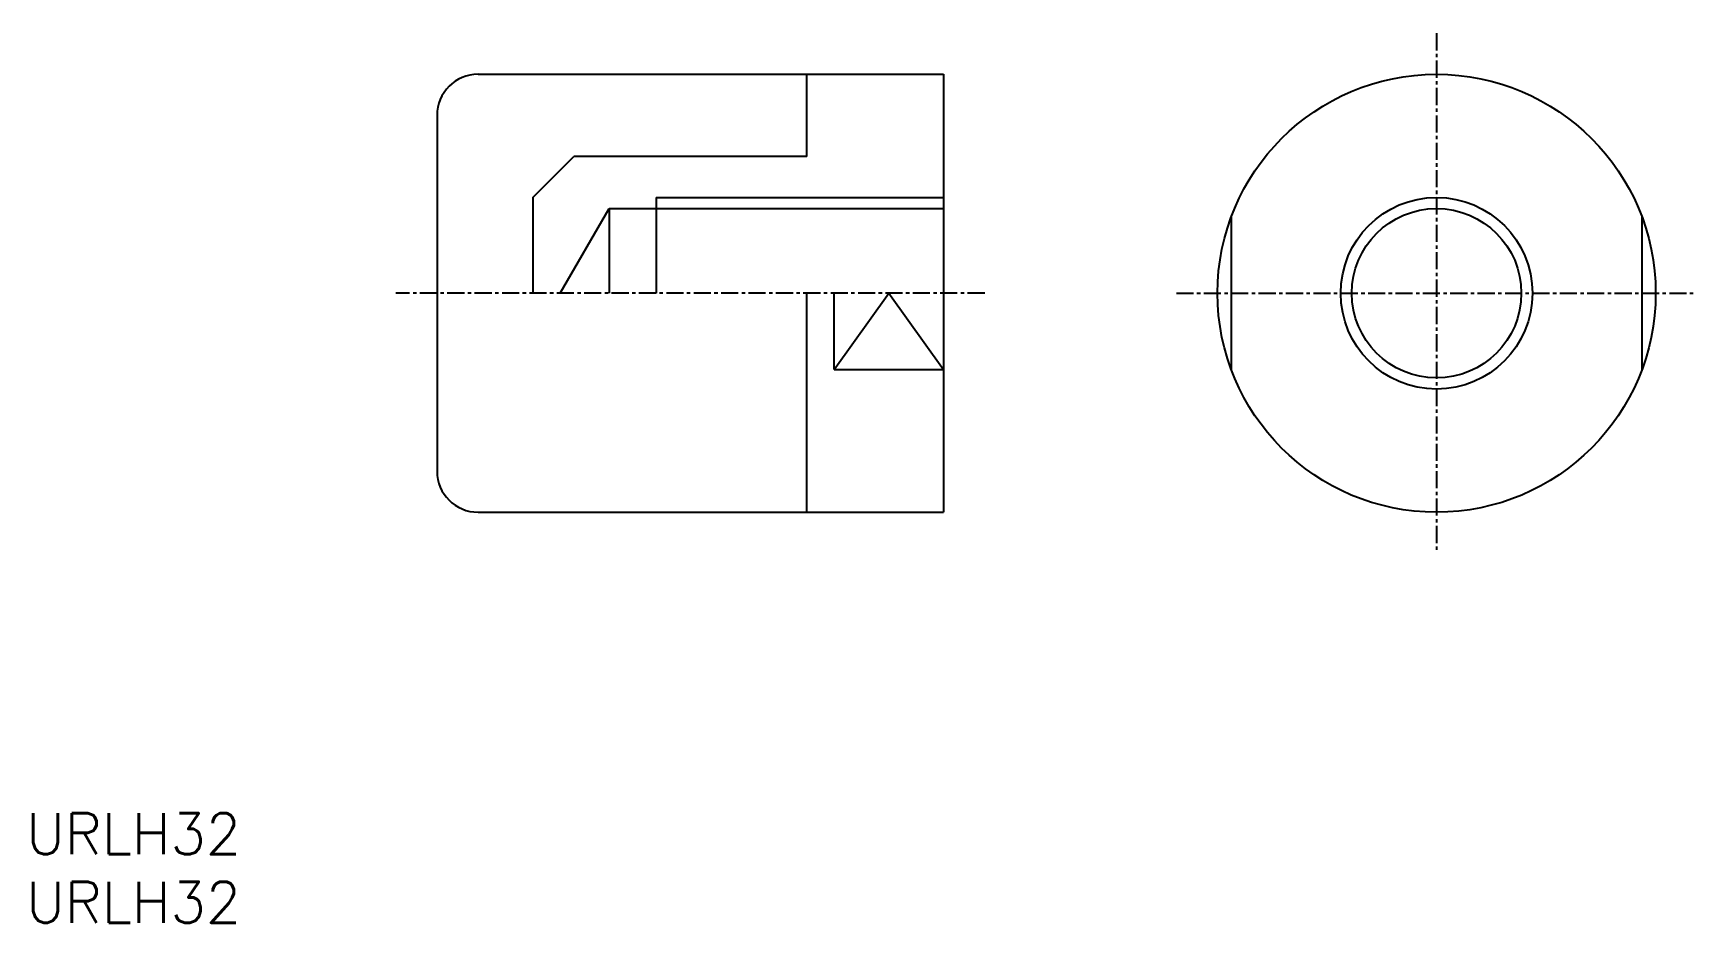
# Model space of a CAD drawing. Extents: x 1 to 122, y 0 to 65.
import ezdxf

# ---------------------------------------------------------------- set-up
doc = ezdxf.new("R2010")
doc.units = 0
doc.linetypes.add('CENTER', pattern=[2, 1.25, -0.25, 0.25, -0.25])
doc.layers.get('0').update_dxf_attribs({"linetype": 'CONTINUOUS'})
doc.layers.add('CENTER', color=1, linetype='CENTER')
doc.styles.get("Standard").update_dxf_attribs({"font": 'txt.shx'})

# ---------------------------------------------------------------- blocks, each defined once
blk = doc.blocks.new('*U10')
at = {"color": 7, "linetype": 'CONTINUOUS'}
blk.add_text('URLH32', height=3, dxfattribs=at).set_placement((0, 0))
blk = doc.blocks.new('*U11')
at = {"color": 7, "linetype": 'CONTINUOUS'}
blk.add_text('URLH32', height=3, dxfattribs=at).set_placement((0, 5))

msp = doc.modelspace()

# ---------------------------------------------------------------- linework, layer by layer
at = {"color": 7, "linetype": 'CONTINUOUS'}
for p, q in [((33, 62), (67, 62)), ((57, 56), (57, 62)), ((67, 62), (67, 30)), ((30, 59), (30, 33)), ((37, 53), (40, 56)), ((57, 56), (40, 56)), ((37, 53), (37, 46)), ((46, 53), (46, 46)), ((39, 46), (42.57, 52.19)), ((42.57, 52.19), (67, 52.19)), ((42.57, 52.19), (42.57, 46)), ((88, 51.57), (88, 40.43)), ((118, 51.57), (118, 40.43)), ((57, 30), (57, 46)), ((59, 40.43), (59, 46)), ((59, 40.43), (67, 40.43)), ((33, 30), (67, 30))]:
    msp.add_line(p, q, dxfattribs=at)
at = {"color": 3, "linetype": 'CONTINUOUS'}
for p, q in [((46, 53), (67, 53)), ((59, 40.43), (63, 46)), ((63, 46), (67, 40.43))]:
    msp.add_line(p, q, dxfattribs=at)
at = {"color": 7, "linetype": 'CONTINUOUS'}
for radius in [16, 6.19]:
    msp.add_circle((103, 46), radius, dxfattribs=at)
at = {"color": 3, "linetype": 'CONTINUOUS'}
msp.add_circle((103, 46), 7, dxfattribs=at)
at = {"color": 7, "linetype": 'CONTINUOUS'}
for centre, start, end in [((33, 59), 90, 180), ((33, 33), 180, 270)]:
    msp.add_arc(centre, 3, start, end, dxfattribs=at)
at = {"layer": 'CENTER', "color": 1, "linetype": 'CENTER'}
for p, q in [((103, 65), (103, 27)), ((70, 46), (27, 46)), ((84, 46), (122, 46))]:
    msp.add_line(p, q, dxfattribs=at)

# ---------------------------------------------------------------- block references
at = {"color": 7, "linetype": 'CONTINUOUS'}
for name in ['*U11', '*U10']:
    msp.add_blockref(name, (0, 0), dxfattribs=at)

doc.saveas('drawing.dxf')
